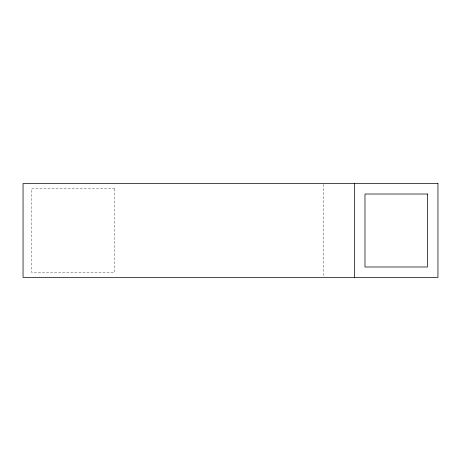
<?xml version="1.0" encoding="UTF-8"?>
<svg xmlns="http://www.w3.org/2000/svg" width="461" height="461" viewBox="0 0 461 461"><rect width="100%" height="100%" fill="white"/><g stroke="black" fill="none" stroke-linecap="round" stroke-linejoin="round"><path stroke-width="0.35" stroke-dasharray="2.31 1.73" d="M323.282 184.308L323.282 276.692M114.789 188.803L31.388 188.803L31.388 272.197L114.789 272.197L114.789 188.803"/><path stroke-width="0.69" d="M354.555 183.587L354.555 277.413M437.95 183.587L23.05 183.587L23.05 277.413L437.95 277.413L437.95 183.587M427.526 194.012L364.979 194.012L364.979 266.988L427.526 266.988L427.526 194.012"/></g></svg>
